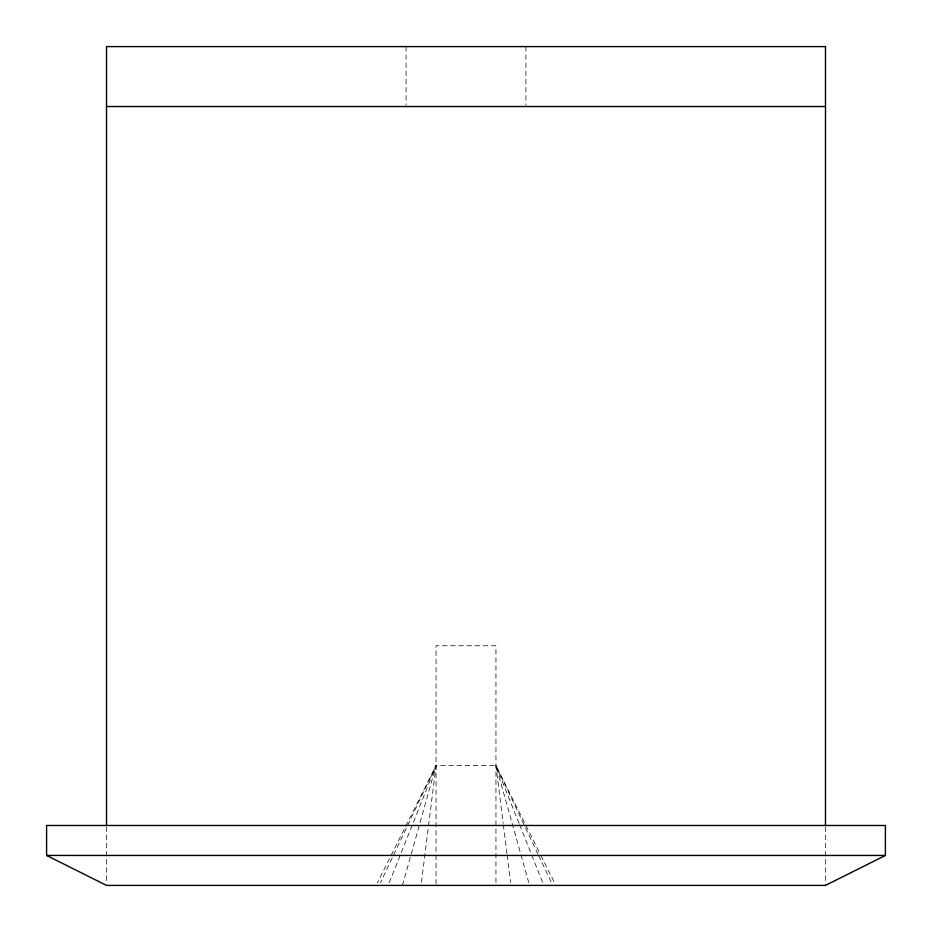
<?xml version="1.0" encoding="UTF-8"?>
<svg xmlns="http://www.w3.org/2000/svg" width="932" height="932" viewBox="0 0 932 932"><rect width="100%" height="100%" fill="white"/><g stroke="black" fill="none" stroke-linecap="round" stroke-linejoin="round"><path stroke-width="0.7" stroke-dasharray="4.66 3.5" d="M421.427 882.511L436.048 765.568L495.952 765.568L540.245 854.143M402.449 885.4L436.048 765.568L377.437 882.79M389.25 882.709L436.048 765.568L380.431 882.79M540.898 855.448L554.563 882.79M537.974 854.143L495.952 765.568L503.175 823.317M538.591 855.448L551.569 882.79M519.089 823.469L495.952 765.568L520.569 853.351M519.625 824.808L542.75 882.709M520.953 854.749L528.77 882.616M503.362 824.762L506.961 853.642M507.148 855.087L510.573 882.511M825.484 826.917L825.484 885.4M525.916 46.6L525.916 105.083M495.952 882.511L495.952 645.748L436.048 645.748L436.048 885.4M406.084 46.6L406.084 105.083M106.516 826.917L106.516 882.546"/><path stroke-width="1.4" d="M885.4 855.448L825.484 885.4L106.516 885.4L46.6 855.448L46.6 825.484L885.4 825.484L885.4 855.448L46.6 855.448M106.516 106.516L825.484 106.516M825.484 825.484L825.484 46.6L106.516 46.6L106.516 825.484"/></g></svg>
